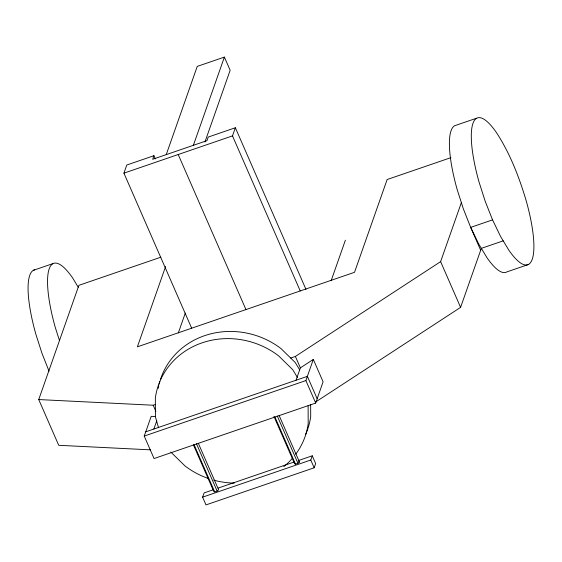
<?xml version="1.0" encoding="UTF-8"?>
<svg xmlns="http://www.w3.org/2000/svg" width="562" height="562" viewBox="0 0 562 562"><rect width="100%" height="100%" fill="white"/><g stroke="black" fill="none" stroke-linecap="round" stroke-linejoin="round"><path stroke-width="0.84" d="M150.475 449.846L58.722 445.301L38.736 399.561L78.891 285.327L160.88 257.192M191.663 328.201L123.921 173.152L126.787 165.017L153.925 155.702L155.33 158.92M153.925 155.702L152.667 159.285L206.957 140.648L208.214 137.072L235.359 127.757L305.981 289.409M166.24 154.627L197.248 66.407L224.393 57.092L230.153 70.271L204.94 141.996M193.384 145.305L224.393 57.092M165.621 266.486L137.374 346.838L354.517 272.31L387.134 179.538L450.942 157.634M300.234 290.94L232.492 135.892L235.359 127.757M178.323 332.936L185.312 313.055M144.23 436.063L145.72 431.827L307.372 376.35L317.193 398.83L315.703 403.059L154.051 458.543L144.23 436.063L305.883 380.579L313.322 359.42L323.101 381.816L317.151 398.746M145.755 431.82L151.199 416.323L155.583 416.54M153.855 429.038L156.756 420.79M296.026 380.242L300.375 367.871L313.322 359.42M331.144 280.719L345.384 240.206M213.202 489.79L204.125 492.909L202.601 497.152L205.987 504.908L314.165 467.781L310.772 460.025L312.261 455.796L298.232 460.608M314.165 467.781L315.647 463.545L312.261 455.796M290.673 358.05L295.38 356.434L440.615 261.632L461.36 202.622M315.359 402.174L460.594 307.365L481.339 248.362L503.215 240.852M193.476 444.992L213.778 491.455L214.698 491.883L217.129 491.048L218.639 489.79L198.337 443.327M273.954 416.449L294.6 463.713L295.521 464.142L297.951 463.313L299.462 462.048L279.166 415.585M123.921 173.152L232.492 135.892M33.298 270.343L52.744 263.669M476.499 118.231L454.623 125.733A77.697 19.712 71.1 0 0 457.173 189.549L463.334 208.804L470.682 227.385L480.679 250.252M492.558 219.875L485.21 201.294L479.049 182.039A77.697 19.712 71.1 0 1 496.436 132.576C510.029 153.426 519.056 176.84 526.151 200.592A77.697 19.712 71.1 0 1 508.765 250.055L500.594 236.504L492.558 219.875L470.682 227.385L478.719 244.013L486.889 257.565A77.697 19.712 71.1 0 0 506.826 271.91L528.702 264.4M38.736 399.561L153.208 405.23L155.562 404.422M218.154 488.09L294.102 462.027M202.601 497.152L310.772 460.025M298.548 461.62L299.462 462.048M170.799 452.038L185.067 466.003A77.697 71.557 19.4 0 0 208.017 478.367M299.651 369.824L295.254 362.532L280.986 348.566A77.697 71.557 19.4 0 0 160.556 379.202M297.579 377.72L292.739 369.698L278.471 355.732A77.697 71.557 19.4 0 0 155.351 397.987L155.414 416.828L158.526 427.724M78.23 287.217L72.681 278.021A77.697 19.712 71.1 0 0 55.294 327.484L59.481 340.558M440.615 261.632L460.594 307.365M295.38 356.434L300.375 367.871M305.883 380.579L315.703 403.059M178.21 154.522L245.945 309.571M277.305 416.049L297.951 463.313M274.874 416.878L295.521 464.142M196.475 443.79L217.129 491.048M194.045 444.619L214.698 491.883M153.208 405.23L155.871 411.328M49.042 371.18L42.009 353.414L35.849 334.158A77.697 19.712 71.1 0 1 34.661 269.802M310.66 404.64L310.702 416.582A77.697 71.557 19.4 0 1 305.559 434.545M308.124 405.764L308.187 423.741A77.697 71.557 19.4 0 1 295.703 454.222M158.266 388.314A77.697 71.557 19.4 0 1 158.758 385.806M159.144 384.141A77.697 71.557 19.4 0 1 159.805 381.654M292.486 458.213A77.697 71.557 19.4 0 1 283.761 466.629M234.221 483.109A77.697 71.557 19.4 0 1 213.708 480.145"/></g></svg>
